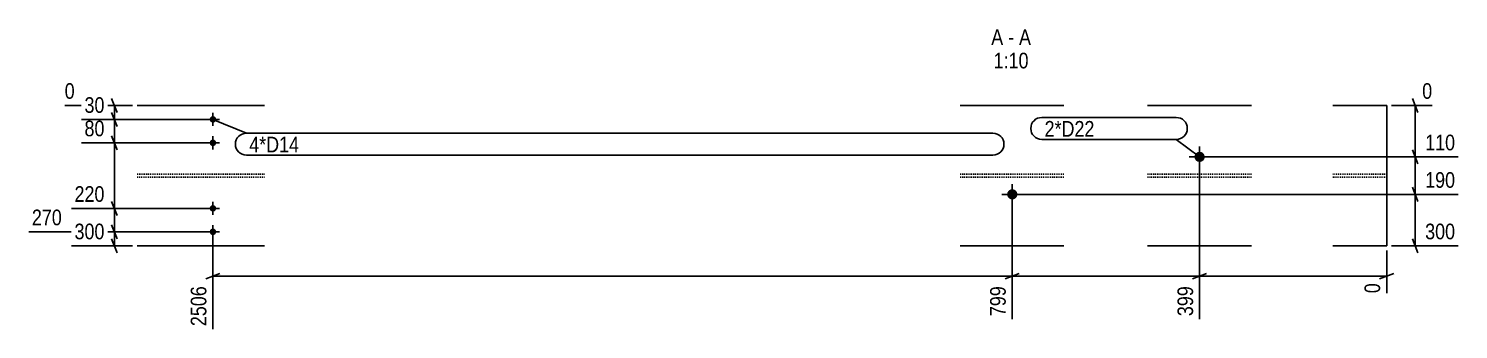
# Model space of a CAD drawing. Header units: millimetres. Extents: x 8 to 70468, y 8 to 3742.
# Drawn here: x 49039 to 52091, y 39 to 682 of the extents above; entities that cross this region are included whole.
import ezdxf

# ---------------------------------------------------------------- set-up
doc = ezdxf.new("R2010")
doc.units = ezdxf.units.MM
doc.linetypes.add('DXK_LINE_DOT2', pattern=[3.9198, 1.9599, -1.9599])
for name, color, linetype in [('MÅLSÆTNING', 7, 'Continuous'), ('STÅL', 7, 'Continuous'), ('TEKST', 7, 'Continuous')]:
    doc.layers.add(name, color=color, linetype=linetype)
doc.styles.add('Arial Narrow', font='ARIALN.TTF', dxfattribs={"height": 0.2})

msp = doc.modelspace()

# ---------------------------------------------------------------- hatches: boundary and pattern name
at = {"layer": 'STÅL', "linetype": 'Continuous'}
for color, points in [(4, [(49439.2, 487.8, -1), (49425.2, 487.8, -1)]), (4, [(49439.2, 437.8, -1), (49425.2, 437.8, -1)]), (96, [(51549.9, 407.8, -1), (51527.9, 407.8, -1)]), (96, [(51149.9, 327.8, -1), (51127.9, 327.8, -1)]), (4, [(49425.2, 297.8, -1), (49439.2, 297.8, -1)]), (4, [(49425.2, 247.8, -1), (49439.2, 247.8, -1)])]:
    msp.add_hatch(color=color, dxfattribs=at).paths.add_polyline_path(points)

# ---------------------------------------------------------------- linework, layer by layer
at = {"layer": 'MÅLSÆTNING', "color": 7, "linetype": 'Continuous'}
for p, q in [((51993.1, 532.8), (52005.1, 502.8)), ((49260.6, 517.8), (49115.7, 517.8)), ((51948.3, 517.8), (52035.4, 517.8)), ((51999.1, 407.8), (51999.1, 517.8)), ((49422.2, 437.8), (49151.6, 437.8)), ((49228, 422.8), (49216, 452.8)), ((49222, 297.8), (49222, 437.8)), ((51538.9, 397.8), (51538.9, 61.3)), ((51538.9, 397.8), (51538.9, 61.3)), ((51548.9, 407.8), (52090.8, 407.8)), ((51548.9, 407.8), (52090.8, 407.8)), ((52005.1, 392.8), (51993.1, 422.8)), ((51993.1, 342.8), (52005.1, 312.8)), ((49216, 312.8), (49228, 282.8)), ((49216, 312.8), (49228, 282.8)), ((51138.9, 317.8), (51138.9, 61.3)), ((51148.9, 327.8), (52090.8, 327.8)), ((51999.1, 217.8), (51999.1, 327.8)), ((49422.2, 297.8), (49130.3, 297.8)), ((49422.2, 297.8), (49130.3, 297.8)), ((49222, 247.8), (49222, 297.8)), ((49422.2, 247.8), (49039.3, 247.8)), ((49422.2, 247.8), (49039.3, 247.8)), ((49228, 232.8), (49216, 262.8)), ((49216, 262.8), (49228, 232.8)), ((49222, 217.8), (49222, 247.8)), ((49260.6, 217.8), (49130.3, 217.8)), ((49228, 202.8), (49216, 232.8)), ((49432.2, 237.8), (49432.2, 40)), ((51948.3, 217.8), (52090.8, 217.8)), ((52005.1, 202.8), (51993.1, 232.8)), ((51938.3, 207.8), (51938.3, 116.7)), ((49447.2, 159.1), (49417.2, 147.1)), ((49432.2, 153.1), (51138.9, 153.1)), ((51123.9, 147.1), (51153.9, 159.1)), ((51553.9, 159.1), (51523.9, 147.1)), ((51523.9, 147.1), (51553.9, 159.1)), ((51538.9, 153.1), (51938.3, 153.1)), ((51923.3, 147.1), (51953.3, 159.1))]:
    msp.add_line(p, q, dxfattribs=at)
at = {"layer": 'STÅL', "color": 2, "linetype": 'Continuous'}
for p, q in [((49270.6, 517.8), (49542.5, 517.8)), ((51027.9, 517.8), (51249.3, 517.8)), ((51427.9, 517.8), (51649.3, 517.8)), ((51823.3, 517.8), (51938.3, 517.8)), ((51938.3, 517.8), (51938.3, 217.8)), ((49270.6, 217.8), (49542.5, 217.8)), ((51027.9, 217.8), (51249.3, 217.8)), ((51427.9, 217.8), (51649.3, 217.8)), ((51823.3, 217.8), (51938.3, 217.8))]:
    msp.add_line(p, q, dxfattribs=at)
at = {"layer": 'STÅL', "color": 4, "linetype": 'Continuous'}
for p, q in [((49432.2, 501.8), (49432.2, 473.8)), ((49418.2, 487.8), (49446.2, 487.8)), ((49418.2, 437.8), (49446.2, 437.8)), ((49432.2, 451.8), (49432.2, 423.8)), ((49432.2, 283.8), (49432.2, 311.8)), ((49446.2, 297.8), (49418.2, 297.8)), ((49446.2, 247.8), (49418.2, 247.8)), ((49432.2, 233.8), (49432.2, 261.8))]:
    msp.add_line(p, q, dxfattribs=at)
at = {"layer": 'STÅL', "color": 96, "linetype": 'Continuous'}
for p, q in [((51538.9, 429.8), (51538.9, 385.8)), ((51560.9, 407.8), (51516.9, 407.8)), ((51138.9, 349.8), (51138.9, 305.8)), ((51160.9, 327.8), (51116.9, 327.8))]:
    msp.add_line(p, q, dxfattribs=at)
at = {"layer": 'STÅL', "color": 7, "linetype": 'DXK_LINE_DOT2'}
for p, q in [((49542.5, 370.8), (49270.6, 370.8)), ((51249.3, 370.8), (51027.9, 370.8)), ((51649.3, 370.8), (51427.9, 370.8)), ((51938.3, 370.8), (51823.3, 370.8)), ((51938.3, 364.8), (51938.3, 370.8)), ((49270.6, 364.8), (49542.5, 364.8)), ((51027.9, 364.8), (51249.3, 364.8)), ((51427.9, 364.8), (51649.3, 364.8)), ((51823.3, 364.8), (51938.3, 364.8))]:
    msp.add_line(p, q, dxfattribs=at)

# ---------------------------------------------------------------- wipeouts: each hides what was drawn before it
at = {"color": 0, "linetype": 'Continuous'}
msp.add_wipeout([(51119.6, 646.8), (51119.6, 681.8), (51094, 681.8), (51094, 646.8)], dxfattribs=at).dxf.layer = 'TEKST'
at = {"color": 0}
for points in [[(51483, 451), (51483, 486), (51207.9, 486), (51207.9, 451)], [(51091.6, 417.5), (51091.6, 452.5), (49509.7, 452.5), (49509.7, 417.5)]]:
    msp.add_wipeout(points, dxfattribs=at).dxf.layer = 'TEKST'

# ---------------------------------------------------------------- next in the draw order: wipeouts: each hides what was drawn before it
at = {"color": 0, "linetype": 'Continuous'}
for points, layer in [([(49144, 524.8), (49144, 573.8), (49108.7, 573.8), (49108.7, 524.8)], 'MÅLSÆTNING'), ([(52042.4, 524.8), (52042.4, 573.8), (52007.1, 573.8), (52007.1, 524.8)], 'MÅLSÆTNING'), ([(49207.6, 444.8), (49207.6, 493.8), (49151, 493.8), (49151, 444.8)], 'MÅLSÆTNING'), ([(52091.4, 334.8), (52091.4, 383.8), (52013.4, 383.8), (52013.4, 334.8)], 'MÅLSÆTNING'), ([(49207.6, 304.8), (49207.6, 353.8), (49129.7, 353.8), (49129.7, 304.8)], 'MÅLSÆTNING'), ([(52091.4, 224.8), (52091.4, 273.8), (52013.4, 273.8), (52013.4, 224.8)], 'MÅLSÆTNING'), ([(49425.2, 138.7), (49376.2, 138.7), (49376.2, 39.4), (49425.2, 39.4)], 'MÅLSÆTNING'), ([(51131.9, 138.7), (51082.9, 138.7), (51082.9, 60.7), (51131.9, 60.7)], 'MÅLSÆTNING'), ([(51931.3, 145.1), (51882.3, 145.1), (51882.3, 109.7), (51931.3, 109.7)], 'MÅLSÆTNING'), ([(51142.8, 646.8), (51142.8, 681.8), (51130.1, 681.8), (51130.1, 646.8)], 'TEKST')]:
    msp.add_wipeout(points, dxfattribs=at).dxf.layer = layer
at = {"color": 0}
for points in [[(51483, 451), (51483, 486), (51207.9, 486), (51207.9, 451)], [(51091.6, 417.5), (51091.6, 452.5), (49509.7, 452.5), (49509.7, 417.5)]]:
    msp.add_wipeout(points, dxfattribs=at).dxf.layer = 'TEKST'

# ---------------------------------------------------------------- next in the draw order: linework, layer by layer
at = {"layer": 'MÅLSÆTNING', "color": 7, "linetype": 'Continuous'}
for p, q in [((49216, 532.8), (49228, 502.8)), ((49228, 472.8), (49216, 502.8)), ((49216, 502.8), (49228, 472.8)), ((49222, 487.8), (49222, 517.8)), ((49422.2, 487.8), (49151.6, 487.8)), ((49422.2, 487.8), (49151.6, 487.8)), ((49222, 437.8), (49222, 487.8)), ((49422.2, 437.8), (49151.6, 437.8)), ((49228, 422.8), (49216, 452.8)), ((51993.1, 422.8), (52005.1, 392.8)), ((51999.1, 327.8), (51999.1, 407.8)), ((52005.1, 312.8), (51993.1, 342.8)), ((51138.9, 317.8), (51138.9, 61.3)), ((51148.9, 327.8), (52090.8, 327.8)), ((51153.9, 159.1), (51123.9, 147.1)), ((51138.9, 153.1), (51538.9, 153.1))]:
    msp.add_line(p, q, dxfattribs=at)
at = {"layer": 'TEKST', "color": 7, "linetype": 'Continuous'}
for p, q in [((51201.9, 492), (51489, 492)), ((49432.2, 487.8), (49503.7, 458.5)), ((49503.7, 458.5), (51097.6, 458.5)), ((51201.9, 445), (51489, 445)), ((51538.9, 407.8), (51489, 445)), ((49503.7, 411.5), (51097.6, 411.5))]:
    msp.add_line(p, q, dxfattribs=at)
for centre, start, end in [((51201.9, 468.5), 90, 270), ((51489, 468.5), 270, 90), ((49503.7, 435), 90, 270), ((51097.6, 435), 270, 90)]:
    msp.add_arc(centre, 23.5, start, end, dxfattribs=at)

# ---------------------------------------------------------------- next in the draw order: texts
at = {"layer": 'MÅLSÆTNING', "color": 3, "linetype": 'Continuous', "style": 'Arial Narrow'}
for s, p in [('0', (49115.7, 531.8)), ('0', (52014.1, 531.8)), ('80', (49158, 451.8)), ('190', (52020.4, 341.8)), ('220', (49136.7, 311.8)), ('300', (52020.4, 231.8))]:
    msp.add_text(s, height=33.4, dxfattribs=at).set_placement(p)
for s, p in [('2506', (49418.2, 46.4)), ('799', (51124.9, 67.7)), ('0', (51924.3, 116.7))]:
    msp.add_text(s, height=33.4, rotation=90.0002, dxfattribs=at).set_placement(p)
at = {"layer": 'TEKST', "color": 3, "style": 'Arial Narrow'}
for s, p in [('2*D22', (51207.9, 451)), ('4*D14', (49509.7, 417.5))]:
    msp.add_text(s, height=33.4, dxfattribs=at).set_placement(p)

# ---------------------------------------------------------------- next in the draw order: wipeouts: each hides what was drawn before it
at = {"color": 0, "linetype": 'Continuous'}
for points, layer in [([(49116.6, 254.8), (49116.6, 303.8), (49038.7, 303.8), (49038.7, 254.8)], 'MÅLSÆTNING'), ([(51178.9, 646.8), (51178.9, 681.8), (51153.3, 681.8), (51153.3, 646.8)], 'TEKST')]:
    msp.add_wipeout(points, dxfattribs=at).dxf.layer = layer

# ---------------------------------------------------------------- next in the draw order: texts
at = {"layer": 'MÅLSÆTNING', "color": 3, "linetype": 'Continuous', "style": 'Arial Narrow'}
msp.add_text('270', height=33.4, dxfattribs=at).set_placement((49045.7, 261.8))
at = {"layer": 'TEKST', "color": 3, "linetype": 'Continuous', "style": 'Arial Narrow'}
msp.add_text('-', height=33.4, dxfattribs=at).set_placement((51130.1, 646.8))

# ---------------------------------------------------------------- next in the draw order: wipeouts: each hides what was drawn before it
at = {"color": 0, "linetype": 'Continuous'}
for points, layer in [([(49207.6, 494.8), (49207.6, 543.8), (49151, 543.8), (49151, 494.8)], 'MÅLSÆTNING'), ([(52091.4, 414.8), (52091.4, 463.8), (52013.4, 463.8), (52013.4, 414.8)], 'MÅLSÆTNING'), ([(49207.6, 224.8), (49207.6, 273.8), (49129.7, 273.8), (49129.7, 224.8)], 'MÅLSÆTNING'), ([(51531.9, 138.7), (51482.9, 138.7), (51482.9, 60.7), (51531.9, 60.7)], 'MÅLSÆTNING'), ([(51173.8, 596.8), (51173.8, 631.8), (51099.1, 631.8), (51099.1, 596.8)], 'TEKST')]:
    msp.add_wipeout(points, dxfattribs=at).dxf.layer = layer

# ---------------------------------------------------------------- next in the draw order: texts
at = {"layer": 'MÅLSÆTNING', "color": 3, "linetype": 'Continuous', "style": 'Arial Narrow'}
for s, p in [('30', (49158, 501.8)), ('110', (52020.4, 421.8)), ('300', (49136.7, 231.8))]:
    msp.add_text(s, height=33.4, dxfattribs=at).set_placement(p)
msp.add_text('399', height=33.4, rotation=90.0002, dxfattribs=at).set_placement((51524.9, 67.7))
at = {"layer": 'TEKST', "color": 3, "linetype": 'Continuous', "style": 'Arial Narrow'}
for s, p in [('A', (51094, 646.8)), ('A', (51153.3, 646.8)), ('1:10', (51099.1, 596.8))]:
    msp.add_text(s, height=33.4, dxfattribs=at).set_placement(p)

doc.saveas('drawing.dxf')
